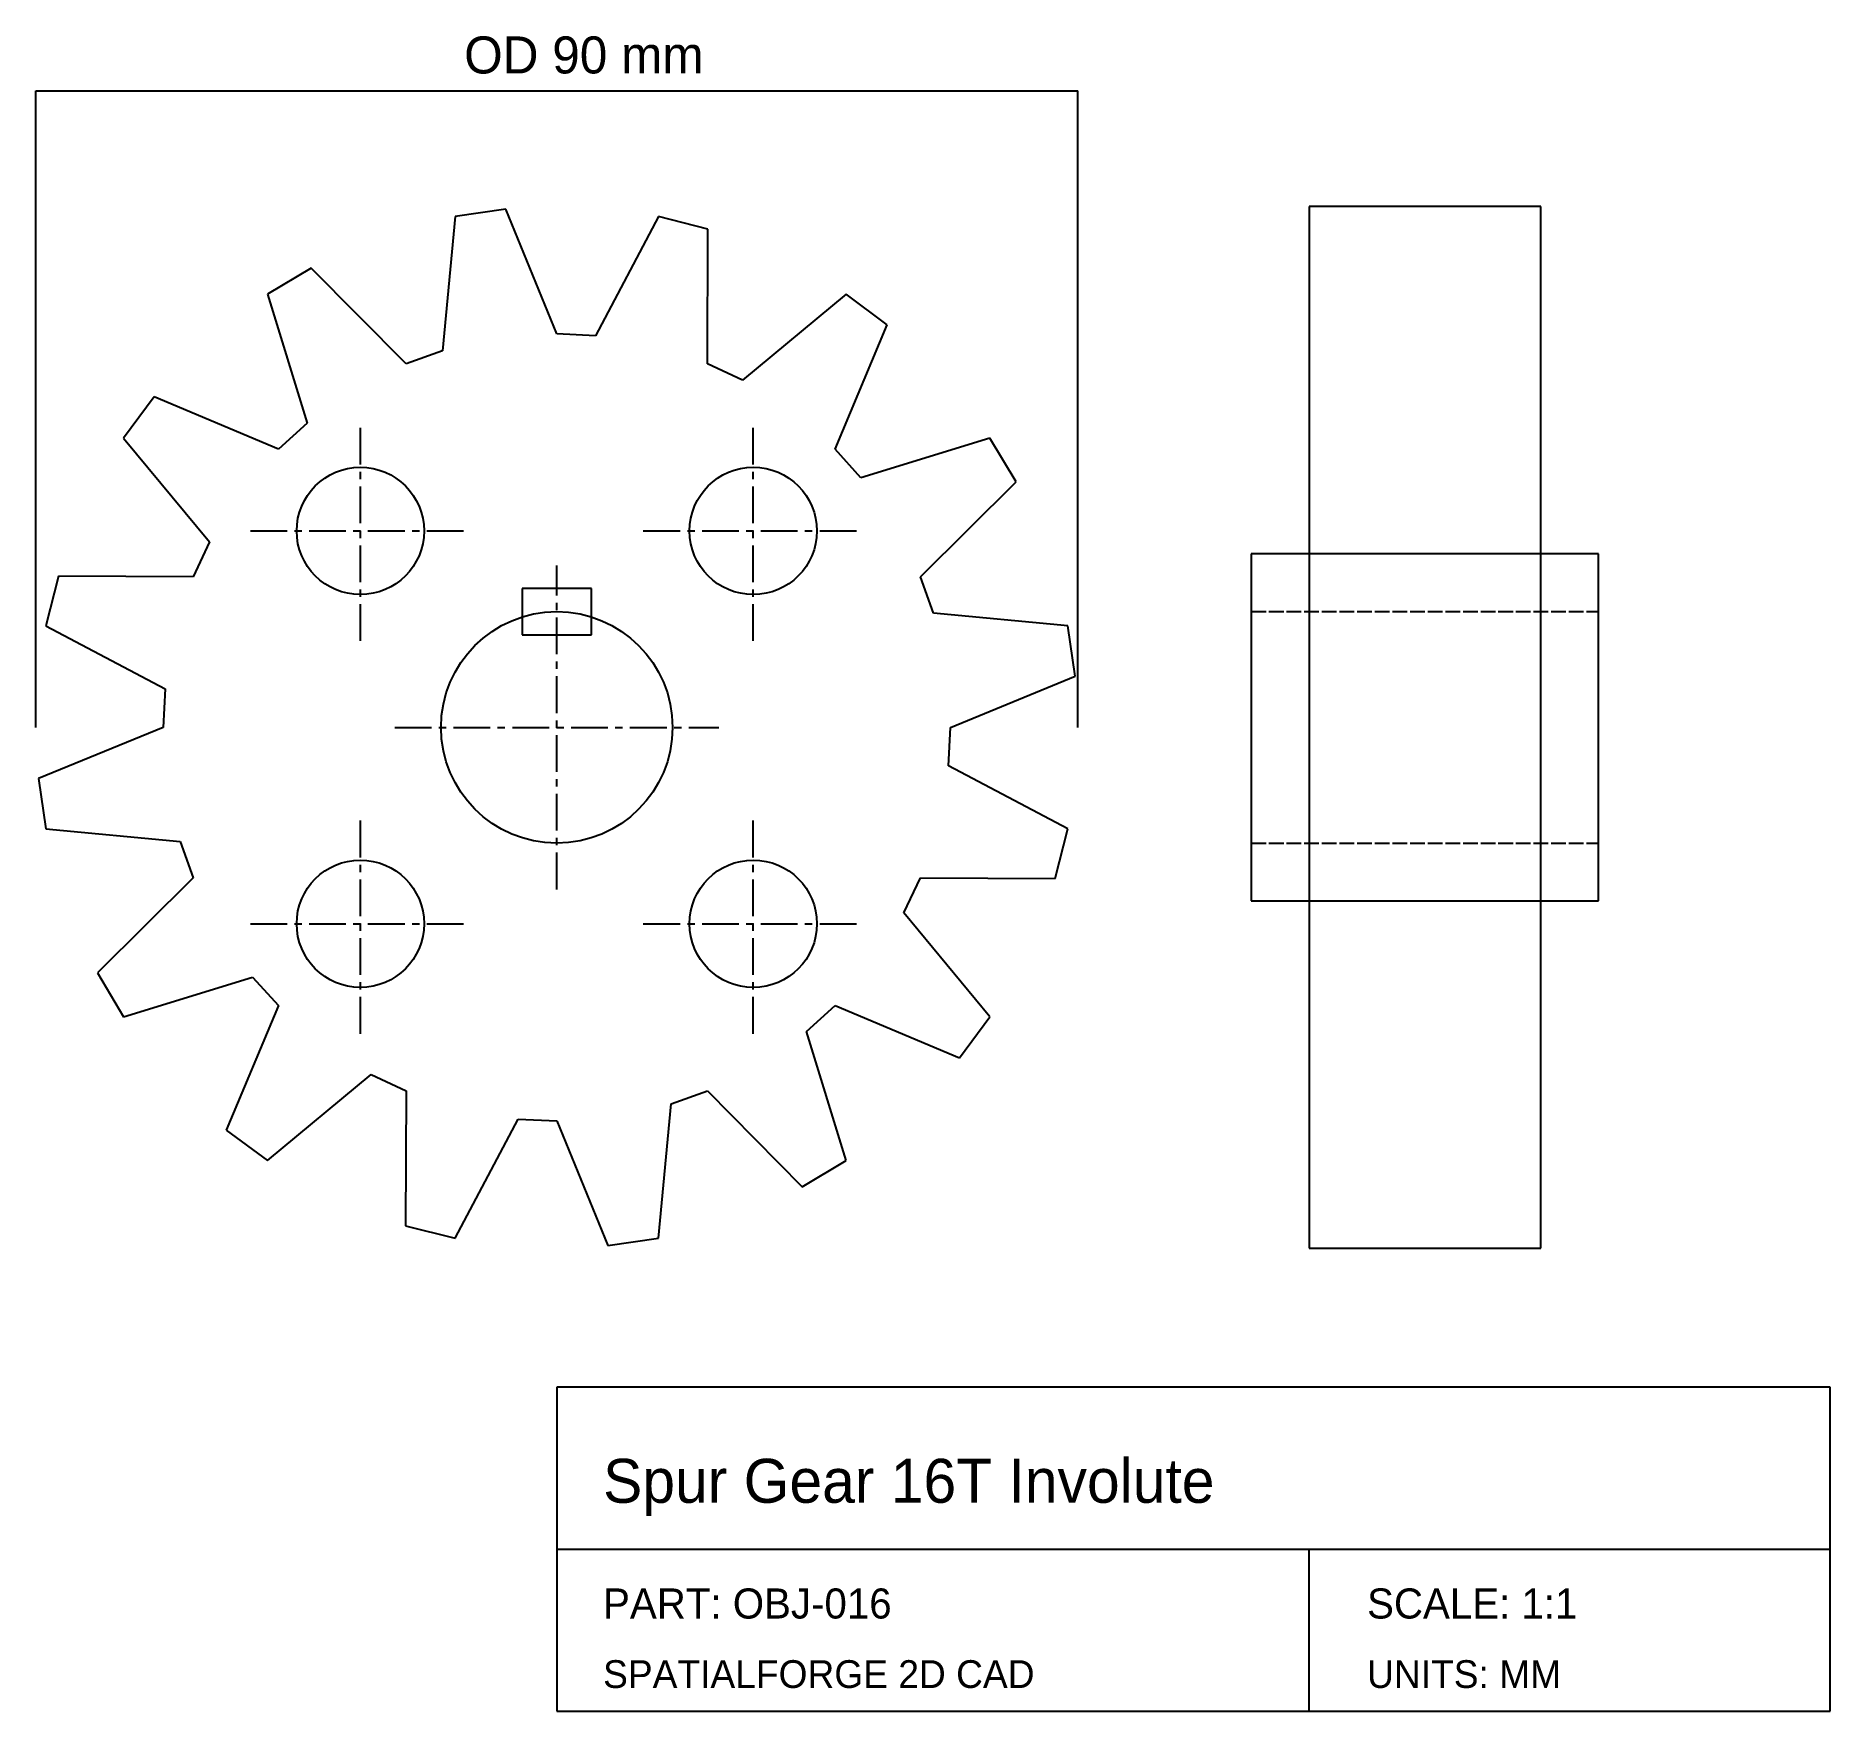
# Model space of a CAD drawing. Header units: millimetres. Extents: x 15 to 170, y -25 to 120.
import ezdxf

# ---------------------------------------------------------------- set-up
doc = ezdxf.new("R2010")
doc.units = ezdxf.units.MM
doc.linetypes.add('CENTER', pattern=[5.08, 3.175, -0.635, 0.635, -0.635])
doc.linetypes.add('DASHED', pattern=[1.524, 1.27, -0.254])
for name, color, linetype in [('CENTER', 1, 'CENTER'), ('DIM', 3, 'CONTINUOUS'), ('HIDDEN', 8, 'DASHED'), ('TITLE', 5, 'CONTINUOUS'), ('VISIBLE', 7, 'CONTINUOUS')]:
    doc.layers.add(name, color=color, linetype=linetype)

msp = doc.modelspace()

# ---------------------------------------------------------------- linework, layer by layer
at = {"layer": 'CENTER', "linetype": 'CENTER'}
for p, q in [((43.03, 67.47), (43.03, 86.47)), ((76.97, 67.47), (76.97, 86.47)), ((33.53, 76.97), (52.53, 76.97)), ((67.47, 76.97), (86.47, 76.97)), ((60, 46), (60, 74)), ((46, 60), (74, 60)), ((43.03, 33.53), (43.03, 52.53)), ((76.97, 33.53), (76.97, 52.53)), ((33.53, 43.03), (52.53, 43.03)), ((67.47, 43.03), (86.47, 43.03))]:
    msp.add_line(p, q, dxfattribs=at)
at = {"layer": 'DIM'}
for p, q in [((15, 60), (15, 115)), ((15, 115), (105, 115)), ((105, 60), (105, 115))]:
    msp.add_line(p, q, dxfattribs=at)
at = {"layer": 'HIDDEN', "linetype": 'DASHED'}
for p, q in [((120, 70), (150, 70)), ((120, 50), (150, 50))]:
    msp.add_line(p, q, dxfattribs=at)
at = {"layer": 'TITLE', "linetype": 'CONTINUOUS'}
for p, q in [((170, 3), (60, 3)), ((60, 3), (60, -25)), ((170, -25), (170, 3)), ((60, -25), (170, -25))]:
    msp.add_line(p, q, dxfattribs=at)
at = {"layer": 'TITLE'}
for p, q in [((60, -11), (170, -11)), ((125, -25), (125, -11))]:
    msp.add_line(p, q, dxfattribs=at)
at = {"layer": 'VISIBLE', "linetype": 'CONTINUOUS'}
for p, q in [((51.22, 104.14), (50.13, 92.54)), ((55.59, 104.78), (51.22, 104.14)), ((60, 94), (55.59, 104.78)), ((68.78, 104.14), (63.33, 93.84)), ((73.06, 103.06), (68.78, 104.14)), ((145, 105), (125, 105)), ((125, 105), (125, 15)), ((145, 15), (145, 105)), ((73.01, 91.41), (73.06, 103.06)), ((38.79, 99.69), (35, 97.42)), ((46.99, 91.41), (38.79, 99.69)), ((35, 97.42), (38.43, 86.28)), ((85, 97.42), (76.03, 89.99)), ((88.55, 94.79), (85, 97.42)), ((84.04, 84.04), (88.55, 94.79)), ((63.33, 93.84), (60, 94)), ((50.13, 92.54), (46.99, 91.41)), ((76.03, 89.99), (73.01, 91.41)), ((25.21, 88.55), (22.58, 85)), ((35.96, 84.04), (25.21, 88.55)), ((38.43, 86.28), (35.96, 84.04)), ((22.58, 85), (30.01, 76.03)), ((86.28, 81.57), (84.04, 84.04)), ((97.42, 85), (86.28, 81.57)), ((99.69, 81.21), (97.42, 85)), ((91.41, 73.01), (99.69, 81.21)), ((30.01, 76.03), (28.59, 73.01)), ((150, 75), (120, 75)), ((120, 75), (120, 45)), ((150, 45), (150, 75)), ((16.94, 73.06), (15.86, 68.78)), ((28.59, 73.01), (16.94, 73.06)), ((92.54, 69.87), (91.41, 73.01)), ((63, 72), (57, 72)), ((57, 72), (57, 68)), ((63, 68), (63, 72)), ((104.14, 68.78), (92.54, 69.87)), ((15.86, 68.78), (26.16, 63.33)), ((104.78, 64.41), (104.14, 68.78)), ((57, 68), (63, 68)), ((94, 60), (104.78, 64.41)), ((26.16, 63.33), (26, 60)), ((26, 60), (15.22, 55.59)), ((93.84, 56.67), (94, 60)), ((104.14, 51.22), (93.84, 56.67)), ((15.22, 55.59), (15.86, 51.22)), ((15.86, 51.22), (27.46, 50.13)), ((103.06, 46.94), (104.14, 51.22)), ((27.46, 50.13), (28.59, 46.99)), ((28.59, 46.99), (20.31, 38.79)), ((89.99, 43.97), (91.41, 46.99)), ((91.41, 46.99), (103.06, 46.94)), ((120, 45), (150, 45)), ((97.42, 35), (89.99, 43.97)), ((20.31, 38.79), (22.58, 35)), ((22.58, 35), (33.72, 38.43)), ((33.72, 38.43), (35.96, 35.96)), ((35.96, 35.96), (31.45, 25.21)), ((81.57, 33.72), (84.04, 35.96)), ((84.04, 35.96), (94.79, 31.45)), ((94.79, 31.45), (97.42, 35)), ((85, 22.58), (81.57, 33.72)), ((35, 22.58), (43.97, 30.01)), ((43.97, 30.01), (46.99, 28.59)), ((46.99, 28.59), (46.94, 16.94)), ((69.87, 27.46), (73.01, 28.59)), ((73.01, 28.59), (81.21, 20.31)), ((68.78, 15.86), (69.87, 27.46)), ((31.45, 25.21), (35, 22.58)), ((51.22, 15.86), (56.67, 26.16)), ((56.67, 26.16), (60, 26)), ((60, 26), (64.41, 15.22)), ((81.21, 20.31), (85, 22.58)), ((46.94, 16.94), (51.22, 15.86)), ((64.41, 15.22), (68.78, 15.86)), ((125, 15), (145, 15))]:
    msp.add_line(p, q, dxfattribs=at)
at = {"layer": 'VISIBLE'}
for centre, radius in [((43.03, 76.97), 5.5), ((76.97, 76.97), 5.5), ((60, 60), 10), ((43.03, 43.03), 5.5), ((76.97, 43.03), 5.5)]:
    msp.add_circle(centre, radius, dxfattribs=at)

# ---------------------------------------------------------------- texts
at = {"layer": 'DIM'}
msp.add_text('OD 90 mm', height=3.2, dxfattribs=at).set_placement((52, 116.5))
at = {"layer": 'TITLE'}
for s, height, p in [('Spur Gear 16T Involute', 3.8, (64, -7)), ('PART: OBJ-016', 2.6, (64, -17)), ('SCALE: 1:1', 2.6, (130, -17)), ('SPATIALFORGE 2D CAD', 2.4, (64, -23)), ('UNITS: MM', 2.4, (130, -23))]:
    msp.add_text(s, height=height, dxfattribs=at).set_placement(p)

doc.saveas('drawing.dxf')
